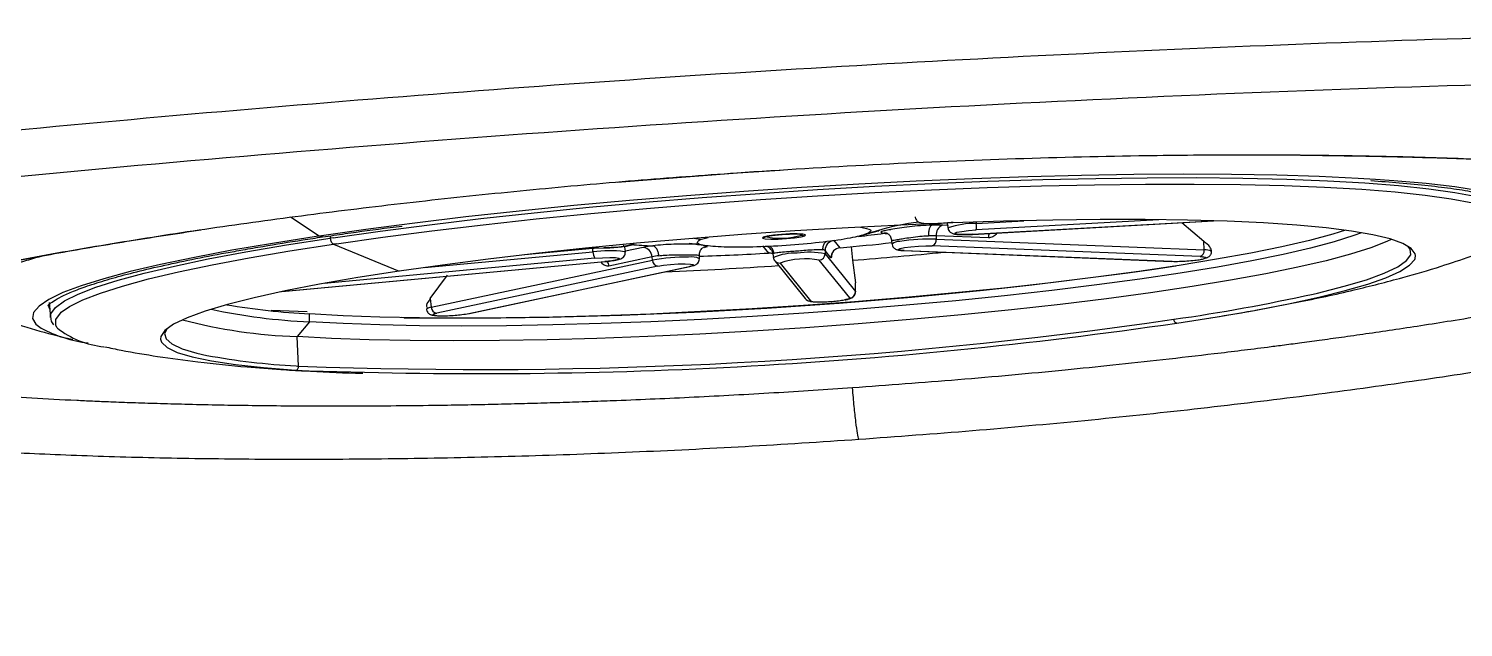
# Model space of a CAD drawing. Extents: x 400 to 501, y 484 to 634.
# Drawn here: x 443.795 to 448.324, y 585.955 to 587.846 of the extents above; entities that cross this region are included whole.
import ezdxf

# ---------------------------------------------------------------- set-up
doc = ezdxf.new("R2010")
doc.units = 0
doc.header["$MEASUREMENT"] = 0
doc.layers.add('DIM', color=3, linetype='Continuous')
doc.layers.add('GEOMETRY', color=3, linetype='Continuous', lineweight=25)

# ---------------------------------------------------------------- blocks, each defined once
blk = doc.blocks.new('2026 GRANDEE')
at = {"layer": 'GEOMETRY'}
for p, q in [((-4.7717, -9.4788), (-4.3923, -9.4497)), ((-4.3922, -9.45), (-4.2579, -9.4413)), ((-5.7129, -9.6497), (-5.8028, -9.59)), ((-3.0621, -9.5979), (-3.6389, -9.6301)), ((-3.7287, -9.6159), (-3.7445, -9.6153)), ((-3.7309, -9.6072), (-3.7286, -9.6168)), ((-3.729, -9.6129), (-3.7277, -9.624)), ((-3.728, -9.6164), (-3.7282, -9.6157)), ((-3.7277, -9.624), (-3.7273, -9.623)), ((-3.7131, -9.6051), (-3.7118, -9.6051)), ((-3.6508, -9.644), (-2.8893, -9.6014)), ((-3.6506, -9.6439), (-3.6508, -9.644)), ((-3.6506, -9.6439), (-2.8905, -9.6014)), ((-3.6385, -9.6053), (-3.6383, -9.6095)), ((-3.6383, -9.6095), (-3.4882, -9.6011)), ((-2.9892, -9.607), (-2.9199, -9.6659)), ((-5.7129, -9.6497), (-5.7219, -9.6511)), ((-5.6782, -9.6487), (-5.6776, -9.6559)), ((-5.6683, -9.6546), (-5.6776, -9.6559)), ((-5.6585, -9.6735), (-5.6677, -9.6749)), ((-5.6677, -9.6749), (-5.4599, -9.7602)), ((-4.8493, -9.6887), (-5.063, -9.7086)), ((-4.8702, -9.6879), (-4.8154, -9.687)), ((-4.8687, -9.6877), (-4.8144, -9.6868)), ((-4.8493, -9.6887), (-4.8494, -9.6875)), ((-4.8484, -9.6992), (-4.8493, -9.6887)), ((-4.8154, -9.687), (-4.8144, -9.6868)), ((-4.7489, -9.6914), (-4.7463, -9.693)), ((-4.7461, -9.7008), (-4.7463, -9.6896)), ((-4.6895, -9.6854), (-4.7462, -9.6975)), ((-4.5101, -9.6607), (-4.5298, -9.6573)), ((-4.5101, -9.6607), (-4.4851, -9.6539)), ((-4.3132, -9.6799), (-4.2944, -9.7032)), ((-4.2861, -9.692), (-4.2866, -9.6914)), ((-4.0678, -9.6864), (-4.0866, -9.6631)), ((-4.0338, -9.6831), (-4.0292, -9.726)), ((-3.9058, -9.6634), (-3.9045, -9.6745)), ((-2.9318, -9.7143), (-3.7773, -9.6801)), ((-3.7648, -9.6487), (-3.7645, -9.6592)), ((-3.5999, -9.6553), (-3.7648, -9.6487)), ((-3.7645, -9.6592), (-2.9191, -9.6934)), ((-2.9191, -9.6934), (-2.9199, -9.6659)), ((-5.8312, -9.825), (-4.8105, -9.73)), ((-5.8302, -9.8248), (-4.811, -9.7299)), ((-4.8423, -9.7194), (-5.6968, -9.7989)), ((-5.3799, -9.7487), (-4.8484, -9.6992)), ((-5.3589, -9.8744), (-4.6608, -9.7257)), ((-4.8105, -9.73), (-4.811, -9.7299)), ((-4.6619, -9.7152), (-4.7981, -9.7442)), ((-4.6608, -9.7257), (-4.6619, -9.7152)), ((-4.5124, -9.7209), (-4.5126, -9.7097)), ((-4.2802, -9.7067), (-4.2789, -9.7171)), ((-4.2787, -9.7177), (-4.2789, -9.7171)), ((-4.2745, -9.7275), (-4.1784, -9.8469)), ((-4.2579, -9.7347), (-4.1618, -9.8541)), ((-4.0379, -9.8449), (-4.1341, -9.7255)), ((-4.1159, -9.6951), (-4.1158, -9.7056)), ((-4.0972, -9.7184), (-4.1159, -9.6951)), ((-4.1158, -9.7056), (-4.0196, -9.825)), ((-4.0292, -9.726), (-4.02, -9.7975)), ((-3.8658, -9.695), (-3.8679, -9.6952)), ((-3.8679, -9.6952), (-3.0224, -9.7294)), ((-3.8658, -9.695), (-3.0203, -9.7292)), ((-3.0224, -9.7294), (-3.0203, -9.7292)), ((-2.2534, -9.7206), (-2.2517, -9.7111)), ((-5.3619, -9.8471), (-5.3077, -9.7732)), ((-4.6436, -9.7444), (-5.3417, -9.8931)), ((-5.2405, -9.8939), (-4.5423, -9.7452)), ((-5.2377, -9.8937), (-4.5395, -9.7449)), ((-4.5395, -9.7449), (-4.5423, -9.7452)), ((-3.0146, -9.7449), (-3.0204, -9.7457)), ((-4.0196, -9.825), (-4.02, -9.7975)), ((-4.0194, -9.8256), (-4.0197, -9.7974)), ((-4.0196, -9.825), (-4.0194, -9.8256)), ((-6.5651, -9.8597), (-6.5611, -9.9071)), ((-5.3619, -9.8471), (-5.3589, -9.8744)), ((-5.8643, -9.884), (-5.7511, -9.8873)), ((-5.7431, -9.92), (-5.743, -9.8953)), ((-5.4469, -9.9072), (-5.4528, -9.9071)), ((-5.2405, -9.8939), (-5.2377, -9.8937)), ((-5.7431, -9.92), (-5.7826, -9.9664)), ((-5.7777, -10.0601), (-5.7826, -9.9664))]:
    blk.add_line(p, q, dxfattribs=at)
at = {"layer": 'GEOMETRY', "flags": 128}
for points in [[(-5.6683, -9.6546), (-5.5206, -9.6337), (-5.3649, -9.6136), (-5.2024, -9.5943), (-5.0339, -9.576), (-4.8605, -9.5587), (-4.6833, -9.5427), (-4.5033, -9.5279), (-4.3218, -9.5146), (-4.1397, -9.5027), (-3.9582, -9.4923), (-3.7785, -9.4835), (-3.6016, -9.4763), (-3.4286, -9.4709), (-3.2605, -9.4672), (-3.0985, -9.4652), (-2.9435, -9.465), (-2.7965, -9.4666), (-2.6583, -9.4699), (-2.5298, -9.475), (-2.4119, -9.4817), (-2.3051, -9.4901), (-2.2102, -9.5002), (-2.1278, -9.5117), (-2.0584, -9.5248)], [(-2.3777, -9.4706), (-2.4329, -9.4672), (-2.5565, -9.4614), (-2.69, -9.4572), (-2.8326, -9.4548), (-2.9834, -9.454), (-3.1415, -9.455), (-3.3061, -9.4577), (-3.4761, -9.4621), (-3.6505, -9.4682), (-3.8285, -9.4759), (-4.0088, -9.4852), (-4.1904, -9.496), (-4.3724, -9.5083), (-4.5535, -9.5221), (-4.7329, -9.5371), (-4.9093, -9.5534), (-5.0818, -9.5708), (-5.2494, -9.5892), (-5.411, -9.6086), (-5.4602, -9.6149)], [(-5.6585, -9.6735), (-5.5116, -9.6528), (-5.3569, -9.6328), (-5.1953, -9.6136), (-5.0278, -9.5954), (-4.8555, -9.5783), (-4.6793, -9.5623), (-4.5005, -9.5477), (-4.32, -9.5344), (-4.1391, -9.5225), (-3.9587, -9.5122), (-3.78, -9.5035), (-3.6042, -9.4964), (-3.4322, -9.491), (-3.2652, -9.4873), (-3.1042, -9.4853), (-2.9501, -9.4851), (-2.804, -9.4867), (-2.6666, -9.49), (-2.5389, -9.495), (-2.4217, -9.5017), (-2.3156, -9.5101), (-2.2213, -9.5201), (-2.1394, -9.5316), (-2.0704, -9.5445)], [(-1.8802, -9.6256), (-1.8635, -9.6059), (-1.8602, -9.5866), (-1.8709, -9.5683), (-1.8954, -9.5511), (-1.9336, -9.535), (-1.9853, -9.5201), (-2.0502, -9.5066), (-2.1279, -9.4944), (-2.2179, -9.4838), (-2.3198, -9.4747), (-2.3777, -9.4706)], [(-2.2517, -9.7111), (-2.2527, -9.7054), (-2.2651, -9.6887), (-2.2917, -9.6731), (-2.3322, -9.6587), (-2.3865, -9.6456), (-2.454, -9.6339), (-2.5344, -9.6237), (-2.627, -9.6151), (-2.7312, -9.6082), (-2.8462, -9.6029), (-2.9712, -9.5993), (-3.1052, -9.5975), (-3.2474, -9.5975), (-3.3967, -9.5992), (-3.552, -9.6027), (-3.7123, -9.6079), (-3.8762, -9.6148), (-4.0428, -9.6233), (-4.2107, -9.6334), (-4.3787, -9.645), (-4.5457, -9.6581), (-4.7105, -9.6724), (-4.8718, -9.688), (-5.0285, -9.7047), (-5.1795, -9.7224), (-5.3236, -9.7409), (-5.4599, -9.7602)], [(-2.4226, -9.6389), (-2.4467, -9.6478), (-2.5088, -9.6676), (-2.5835, -9.6876), (-2.6701, -9.7076), (-2.7681, -9.7276), (-2.8766, -9.7474), (-2.995, -9.7668), (-3.1224, -9.7857), (-3.2579, -9.804), (-3.4004, -9.8215), (-3.549, -9.8381), (-3.7027, -9.8537), (-3.8602, -9.8682), (-4.0204, -9.8814), (-4.1823, -9.8933), (-4.3445, -9.9038), (-4.5061, -9.9128), (-4.6657, -9.9202), (-4.8223, -9.9261), (-4.9748, -9.9303), (-5.1219, -9.9328), (-5.2627, -9.9336), (-5.3961, -9.9327), (-5.5213, -9.9301), (-5.6372, -9.9259), (-5.7431, -9.92)], [(-2.4733, -9.6312), (-2.5124, -9.6432), (-2.587, -9.6631), (-2.6735, -9.6832), (-2.7713, -9.7032), (-2.8798, -9.7229), (-2.9981, -9.7423), (-3.1253, -9.7612), (-3.2606, -9.7794), (-3.403, -9.7969), (-3.5515, -9.8135), (-3.7049, -9.8291), (-3.8622, -9.8435), (-4.0223, -9.8567), (-4.184, -9.8686), (-4.3461, -9.8791), (-4.5074, -9.8881), (-4.6669, -9.8956), (-4.8233, -9.9014), (-4.9756, -9.9056), (-5.1225, -9.9081), (-5.2632, -9.9089), (-5.3965, -9.908), (-5.5215, -9.9054), (-5.6373, -9.9012), (-5.743, -9.8953)], [(-5.4602, -9.6149), (-5.5658, -9.6288), (-5.7129, -9.6497)], [(-4.1797, -9.6485), (-4.1778, -9.6456), (-4.1862, -9.6435), (-4.2035, -9.6426), (-4.2272, -9.6429), (-4.2537, -9.6444), (-4.2789, -9.647), (-4.299, -9.6501), (-4.3109, -9.6534)], [(-4.1878, -9.6437), (-4.1877, -9.6438), (-4.1894, -9.6462)], [(-3.7783, -9.615), (-3.7655, -9.6122), (-3.7544, -9.6095)], [(-3.6506, -9.6439), (-3.6738, -9.6447), (-3.6926, -9.6443), (-3.7041, -9.6428), (-3.7066, -9.6404), (-3.6996, -9.6376), (-3.6843, -9.6346), (-3.663, -9.632), (-3.6389, -9.6301)], [(-5.7219, -9.6511), (-5.8598, -9.6726), (-5.9881, -9.6945), (-6.1063, -9.7168), (-6.2135, -9.7392), (-6.3091, -9.7617), (-6.3927, -9.7842), (-6.4636, -9.8064), (-6.5215, -9.8282), (-6.5661, -9.8497), (-6.5971, -9.8705), (-6.6142, -9.8906), (-6.6175, -9.9098), (-6.6068, -9.9281), (-6.5906, -9.9407)], [(-6.5611, -9.9071), (-6.5593, -9.8951), (-6.5449, -9.8751), (-6.5163, -9.8544), (-6.4737, -9.8331), (-6.4174, -9.8113), (-6.3477, -9.7891), (-6.265, -9.7666), (-6.1699, -9.7441), (-6.0629, -9.7217), (-5.9447, -9.6994), (-5.816, -9.6774), (-5.6776, -9.6559)], [(-6.5267, -9.89), (-6.5014, -9.8722), (-6.459, -9.851), (-6.403, -9.8293), (-6.3337, -9.8072), (-6.2516, -9.7849), (-6.157, -9.7625), (-6.0507, -9.7402), (-5.9332, -9.7181), (-5.8052, -9.6963), (-5.6677, -9.6749)], [(-2.3284, -9.6598), (-2.3428, -9.6666), (-2.3934, -9.6866), (-2.4573, -9.7069), (-2.5341, -9.7275), (-2.6232, -9.7481), (-2.7239, -9.7687), (-2.8355, -9.789), (-2.9572, -9.809), (-3.0882, -9.8284), (-3.2275, -9.8472), (-3.374, -9.8652), (-3.5269, -9.8823), (-3.6848, -9.8983), (-3.8467, -9.9132), (-4.0115, -9.9268), (-4.1779, -9.939), (-4.3448, -9.9498), (-4.5108, -9.9591), (-4.675, -9.9667), (-4.836, -9.9727), (-4.9927, -9.9771), (-5.144, -9.9796), (-5.2887, -9.9805), (-5.426, -9.9796), (-5.5546, -9.9769), (-5.6738, -9.9725), (-5.7826, -9.9664)], [(-4.7268, -9.6739), (-4.7257, -9.6754), (-4.7316, -9.6783), (-4.7461, -9.6813), (-4.7669, -9.684), (-4.7909, -9.6859), (-4.8144, -9.6868)], [(-4.3109, -9.6534), (-4.3129, -9.6563), (-4.3045, -9.6583), (-4.2872, -9.6593), (-4.2634, -9.659), (-4.237, -9.6575), (-4.2118, -9.6549), (-4.1917, -9.6518), (-4.1797, -9.6485)], [(-3.8658, -9.695), (-3.8791, -9.6938), (-3.8836, -9.6916), (-3.8787, -9.6888), (-3.8651, -9.6858), (-3.8449, -9.6831), (-3.8211, -9.681), (-3.7973, -9.68), (-3.7773, -9.6801)], [(-2.575, -9.8325), (-2.5611, -9.8293), (-2.4774, -9.8082), (-2.407, -9.7873), (-2.3504, -9.7666), (-2.308, -9.7465), (-2.2801, -9.727), (-2.267, -9.7083), (-2.2687, -9.6905), (-2.2763, -9.6809)], [(-4.8423, -9.7194), (-4.8181, -9.7177), (-4.7952, -9.717), (-4.7771, -9.7175), (-4.7665, -9.7191), (-4.7651, -9.7215), (-4.7731, -9.7244), (-4.7892, -9.7274), (-4.811, -9.7299)], [(-4.7488, -9.6988), (-4.7463, -9.7003), (-4.7461, -9.7008)], [(-4.2769, -9.7039), (-4.2778, -9.7044), (-4.2787, -9.7048), (-4.2793, -9.7052), (-4.2798, -9.7057), (-4.2801, -9.7061), (-4.2802, -9.7065), (-4.2802, -9.7067)], [(-3.0053, -9.9243), (-2.8778, -9.9044), (-2.7602, -9.8841), (-2.6531, -9.8635), (-2.5574, -9.8427), (-2.4738, -9.8219), (-2.4028, -9.8013), (-2.3451, -9.7809), (-2.3009, -9.7611), (-2.2706, -9.7418), (-2.2545, -9.7232), (-2.2534, -9.7206)], [(-2.9318, -9.7143), (-2.9275, -9.7145), (-2.9238, -9.7148), (-2.9206, -9.7152), (-2.918, -9.7156), (-2.916, -9.7161), (-2.9147, -9.7167), (-2.914, -9.7173), (-2.9141, -9.718)], [(-5.4599, -9.7602), (-5.5908, -9.7806), (-5.7113, -9.8015), (-5.8205, -9.8228), (-5.9177, -9.8441), (-6.0021, -9.8654), (-6.0729, -9.8866), (-6.1298, -9.9074), (-6.1723, -9.9278), (-6.1999, -9.9475), (-6.2126, -9.9663), (-6.2134, -9.9747)], [(-4.6436, -9.7444), (-4.6259, -9.7415), (-4.6033, -9.7391), (-4.5791, -9.7375), (-4.5569, -9.7371), (-4.5403, -9.7379), (-4.5317, -9.7397), (-4.5324, -9.7423), (-4.5423, -9.7452)], [(-6.5686, -9.8668), (-6.5665, -9.8747), (-6.5634, -9.8805)], [(-4.0379, -9.8449), (-4.0378, -9.8456), (-4.0383, -9.8463), (-4.0394, -9.847), (-4.0412, -9.8478), (-4.0437, -9.8486), (-4.0467, -9.8494), (-4.0504, -9.8502), (-4.0545, -9.851)], [(-6.54, -9.9393), (-6.5443, -9.9316), (-6.5441, -9.9126), (-6.5298, -9.8928), (-6.5267, -9.89)], [(-5.3518, -9.8989), (-5.3528, -9.8983), (-5.3532, -9.8976), (-5.3529, -9.8969), (-5.3519, -9.8962), (-5.3503, -9.8954), (-5.3481, -9.8947), (-5.3452, -9.8939), (-5.3417, -9.8931)], [(-3.0053, -9.9243), (-3.0068, -9.9243), (-3.0084, -9.9237), (-3.0099, -9.9227), (-3.0112, -9.9212), (-3.0124, -9.9193), (-3.0134, -9.9172), (-3.014, -9.9148), (-3.0144, -9.9123)], [(-6.1931, -9.9415), (-6.2006, -9.957), (-6.1962, -9.9742), (-6.1777, -9.9903), (-6.1452, -10.0053), (-6.099, -10.019), (-6.0671, -10.0262)], [(-6.2134, -9.9747), (-6.2103, -9.9843), (-6.2091, -9.9861)], [(-6.2091, -9.9861), (-6.1929, -10.0011), (-6.1605, -10.0168), (-6.1135, -10.0311), (-6.0522, -10.044), (-5.977, -10.0553), (-5.8886, -10.065), (-5.7875, -10.0731)]]:
    blk.add_lwpolyline(points, dxfattribs=at)
at = {"layer": 'GEOMETRY'}
for centre, radius, start, end in [((-4.2557, -9.4377), 0.2188, 257.4507, 287.6258), ((-4.1804, -9.6296), 0.0189, 241.5767, 271.9539), ((-4.4303, -5.944), 3.7303, 276.46, 277.7148), ((-3.9071, -9.5019), 0.1405, 260.811, 266.1052), ((-3.7657, -10.2051), 0.5902, 87.9339, 91.2223), ((-3.7341, -9.6445), 0.031, 109.5054, 187.6977), ((-3.6412, -9.8895), 0.28, 89.4029, 107.9217), ((-3.7042, -9.6178), 0.0664, 349.3191, 7.2358), ((-3.5569, -9.654), 0.0431, 162.4536, 181.7823), ((-4.7782, -10.4546), 0.7691, 93.9109, 95.3011), ((-4.6071, -8.3733), 1.3082, 264.7, 267.691), ((-4.6066, -10.0895), 0.4125, 97.4065, 101.5861), ((-4.6931, -9.7164), 0.0312, 2.1285, 83.2908), ((-4.5115, -9.6242), 0.0628, 283.7249, 293.2172), ((-4.3116, -9.6353), 0.0181, 272.0568, 303.3528), ((-4.3108, -9.7109), 0.031, 38.8551, 69.1105), ((-4.0842, -9.6947), 0.0317, 94.2466, 180.665), ((-4.0655, -9.718), 0.0317, 94.2466, 180.665), ((-4.6829, -2.7198), 6.9937, 275.04553, 276.38623), ((-3.8817, -9.7036), 0.0369, 87.4873, 128.0413), ((-3.7802, -10.3111), 0.6521, 88.6259, 98.816), ((-3.7802, -10.0756), 0.4273, 87.9339, 91.2223), ((-3.7838, -9.6618), 0.0194, 289.5054, 7.6977), ((-4.8179, -9.7009), 0.0306, 176.846, 217.1571), ((-4.7969, -10.0914), 0.3956, 83.0106, 97.4854), ((-4.8363, -9.7483), 0.0384, 6.1453, 30.3661), ((-4.6019, -10.0077), 0.2986, 97.4067, 101.5862), ((-4.552, -10.3417), 0.6256, 89.5269, 100.0162), ((-4.6413, -9.725), 0.0195, 182.1285, 263.2908), ((-4.5369, -9.7717), 0.0564, 64.3115, 100.1124), ((-4.7536, -2.0986), 7.6184, 271.81159, 273.4554), ((-4.2921, -9.7345), 0.0313, 68.8554, 94.2719), ((-4.2111, -9.8776), 0.1742, 87.5722, 112.9069), ((-4.2594, -9.7154), 0.0194, 186.7932, 218.8304), ((-4.2594, -9.7153), 0.0195, 218.905, 274.348), ((-4.1786, -9.964), 0.2426, 79.4158, 109.07), ((-4.1657, -9.9586), 0.2579, 78.8377, 98.4854), ((-4.1355, -9.7058), 0.0198, 274.2466, 0.665), ((-4.1242, -9.7075), 0.015, 56.2683, 87.8747), ((-5.2324, 5.4372), 15.2108, 274.53684, 275.62892), ((-3.008, -9.278), 0.4514, 268.4318, 274.365), ((-2.9383, -9.696), 0.0194, 289.5054, 7.6977), ((-2.9134, -9.7275), 0.0346, 59.0591, 99.5267), ((-5.2886, 6.0172), 15.9252, 269.43805, 278.23016), ((-5.3016, 6.1845), 15.9612, 272.44561, 273.73362), ((-4.0394, -9.8252), 0.0198, 274.2466, 0.665), ((-5.6226, -7.6308), 2.2677, 260.3074, 266.9567), ((-4.1632, -9.8347), 0.0195, 218.905, 274.348), ((-4.1429, -9.8017), 0.0557, 250.2282, 275.2279), ((-3.8352, -4.1407), 5.8296, 278.09408, 282.48457), ((-5.7393, -8.4043), 1.5627, 254.9821, 268.4106), ((-5.6736, -8.1334), 1.7879, 257.7284, 267.7741), ((-5.2049, 5.1386), 15.2095, 267.84169, 278.28075), ((-5.3586, -9.8972), 0.0228, 90.9254, 132.7567), ((-5.3394, -9.8737), 0.0195, 182.1285, 263.2908), ((-5.308, -9.5376), 0.3627, 273.8564, 280.7366), ((-6.3832, -9.5388), 0.4522, 242.7106, 262.4672), ((-6.3652, -9.7192), 0.2811, 231.5412, 264.4747), ((-5.2108, 5.2295), 15.3134, 267.84169, 278.2808), ((-5.6703, -7.8848), 2.1778, 259.5007, 266.9777), ((-5.7889, -10.0619), 0.0113, 276.7837, 9.0005), ((-5.4811, -5.6216), 4.4484, 266.0816, 266.1767)]:
    blk.add_arc(centre, radius, start, end, dxfattribs=at)
for points, knots in [([(0, -8.9945), (-0.5101, -8.9978), (-1.5305, -9.0043), (-3.0605, -9.0572), (-4.5894, -9.1412), (-6.1161, -9.2599), (-7.6403, -9.4089), (-8.6535, -9.5353), (-9.1601, -9.5985)], [0, 0, 0, 0, 0.166587, 0.333227, 0.499903, 0.666584, 0.833269, 1, 1, 1, 1]), ([(-4.3944, -9.4495), (-4.2512, -9.4403), (-3.9655, -9.4221), (-3.5394, -9.4045), (-3.157, -9.395), (-2.8184, -9.3921), (-2.5215, -9.3936), (-2.2349, -9.3994), (-1.9609, -9.4093), (-1.7022, -9.4232), (-1.4619, -9.441), (-1.2435, -9.4625), (-1.0507, -9.4876), (-0.887, -9.516), (-0.756, -9.5475), (-0.6603, -9.5818), (-0.602, -9.6187), (-0.5822, -9.6579), (-0.6012, -9.6992), (-0.6585, -9.7423), (-0.753, -9.787), (-0.8832, -9.833), (-1.0472, -9.88), (-1.243, -9.9276), (-1.4683, -9.9755), (-1.7208, -10.0229), (-1.9979, -10.0695), (-2.297, -10.1144), (-2.6149, -10.1572), (-2.9486, -10.197), (-3.2945, -10.2332), (-3.6491, -10.2656), (-3.8893, -10.2833), (-4.0093, -10.2922)], [0, 0, 0, 0, 0.037873, 0.075564, 0.113317, 0.141832, 0.170617, 0.199754, 0.229315, 0.259364, 0.289938, 0.321045, 0.352663, 0.384733, 0.417174, 0.449893, 0.482779, 0.515726, 0.548653, 0.581501, 0.614231, 0.646831, 0.6793, 0.711647, 0.743894, 0.776063, 0.808174, 0.84024, 0.87227, 0.904268, 0.936229, 0.968144, 1, 1, 1, 1]), ([(-2.6145, -9.3938), (-2.5223, -9.395), (-2.3416, -9.3972), (-2.0947, -9.4049), (-1.8747, -9.4146), (-1.6836, -9.4261), (-1.5195, -9.4384), (-1.3808, -9.4511), (-1.2593, -9.4642), (-1.1561, -9.4773), (-1.0706, -9.49), (-1.0026, -9.5015), (-0.9467, -9.5121), (-0.9014, -9.5219), (-0.865, -9.5308), (-0.8363, -9.5385), (-0.8094, -9.5468), (-0.797, -9.5511), (-0.7954, -9.5499), (-0.7945, -9.5492)], [0, 0, 0, 0, 0.097318, 0.190748, 0.278263, 0.359679, 0.434752, 0.503221, 0.564834, 0.629397, 0.683428, 0.72894, 0.772801, 0.815458, 0.850058, 0.883772, 0.917242, 0.954278, 1, 1, 1, 1]), ([(-4.0093, -10.2922), (-4.1289, -10.3), (-4.3677, -10.3157), (-4.7241, -10.333), (-5.074, -10.3456), (-5.414, -10.3531), (-5.7409, -10.3558), (-6.0518, -10.354), (-6.3439, -10.348), (-6.615, -10.3379), (-6.8628, -10.3242), (-7.0855, -10.3071), (-7.2814, -10.2866), (-7.4489, -10.2629), (-7.5864, -10.2361), (-7.6926, -10.2061), (-7.7659, -10.173), (-7.8051, -10.1367), (-7.8089, -10.0972), (-7.7762, -10.0546), (-7.7062, -10.009), (-7.5989, -9.9609), (-7.4549, -9.9107), (-7.2761, -9.8592), (-7.0651, -9.8073), (-6.8259, -9.7558), (-6.5628, -9.7058), (-6.2804, -9.6581), (-5.9833, -9.6134), (-5.6754, -9.5723), (-5.3602, -9.5351), (-5.0403, -9.5021), (-4.7183, -9.4731), (-4.5019, -9.4573), (-4.3944, -9.4495)], [0, 0, 0, 0, 0.031682, 0.063269, 0.094744, 0.126099, 0.157326, 0.188426, 0.219408, 0.25029, 0.281097, 0.311864, 0.34263, 0.37344, 0.404343, 0.435393, 0.466647, 0.498148, 0.529934, 0.562028, 0.594425, 0.627082, 0.659914, 0.692795, 0.725579, 0.75811, 0.790231, 0.821833, 0.852854, 0.883282, 0.913143, 0.942494, 0.971415, 1, 1, 1, 1]), ([(-2.3927, -9.4744), (-2.3622, -9.4765), (-2.2972, -9.481), (-2.2101, -9.4896), (-2.1295, -9.4997), (-2.0607, -9.5109), (-2.0041, -9.5231), (-1.9602, -9.5358), (-1.9313, -9.5476), (-1.9149, -9.5582), (-1.9136, -9.56), (-1.913, -9.5609)], [0, 0, 0, 0, 0.105309, 0.224567, 0.343477, 0.461841, 0.579303, 0.695199, 0.808284, 0.903843, 1, 1, 1, 1]), ([(-0.8137, -9.5455), (-0.8141, -9.5471), (-0.816, -9.5545), (-0.8289, -9.571), (-0.8569, -9.595), (-0.9047, -9.6226), (-0.9688, -9.6514), (-1.049, -9.6809), (-1.1422, -9.7102), (-1.2285, -9.7342), (-1.3029, -9.7534), (-1.3631, -9.7682), (-1.4271, -9.7831), (-1.4949, -9.7983), (-1.5665, -9.8136), (-1.6362, -9.8278), (-1.7048, -9.8414), (-1.7738, -9.8546), (-1.8515, -9.869), (-1.9383, -9.8844), (-2.0347, -9.9009), (-2.1344, -9.9172), (-2.2321, -9.9325), (-2.3219, -9.9461), (-2.4057, -9.9584), (-2.4827, -9.9693), (-2.5527, -9.9789), (-2.6151, -9.9873), (-2.6698, -9.9945), (-2.7587, -10.006), (-2.8835, -10.0214), (-3.0465, -10.0403), (-3.2039, -10.0573), (-3.4181, -10.0791), (-3.6918, -10.1042), (-3.9179, -10.1208), (-4.0292, -10.129)], [0, 0, 0, 0, 0.008231, 0.040631, 0.087136, 0.133149, 0.179935, 0.228828, 0.274939, 0.318268, 0.340623, 0.363195, 0.385986, 0.408994, 0.432222, 0.455669, 0.47396, 0.494049, 0.515936, 0.539622, 0.565108, 0.592394, 0.616082, 0.63787, 0.657759, 0.675747, 0.691833, 0.706017, 0.718299, 0.728677, 0.765411, 0.800308, 0.833367, 0.864586, 0.933384, 1, 1, 1, 1]), ([(-3.831, -9.5891), (-3.8309, -9.5903), (-3.8307, -9.5939), (-3.8278, -9.5989), (-3.8236, -9.6031), (-3.8191, -9.6058), (-3.8141, -9.6076), (-3.8058, -9.6092), (-3.7912, -9.6101), (-3.7669, -9.6098), (-3.7414, -9.6084), (-3.7226, -9.6065), (-3.7136, -9.6053), (-3.7118, -9.6051)], [0, 0, 0, 0, 0.024859, 0.072625, 0.114026, 0.154199, 0.200161, 0.278535, 0.46868, 0.628409, 0.79481, 0.957845, 1, 1, 1, 1]), ([(-7.6235, -9.9885), (-7.6236, -9.9887), (-7.6236, -9.9892), (-7.6177, -9.9858), (-7.6052, -9.9792), (-7.5869, -9.9702), (-7.5579, -9.9574), (-7.5198, -9.9422), (-7.4674, -9.9229), (-7.3893, -9.897), (-7.2923, -9.8685), (-7.1806, -9.8387), (-7.0602, -9.8092), (-6.9156, -9.7767), (-6.7448, -9.7414), (-6.5458, -9.7041), (-6.3261, -9.6662), (-6.1652, -9.6418), (-6.0862, -9.6298)], [0, 0, 0, 0, 0.024453, 0.046292, 0.06385, 0.112271, 0.154209, 0.191636, 0.242276, 0.310256, 0.395583, 0.462049, 0.536054, 0.617409, 0.705817, 0.800897, 0.902208, 1, 1, 1, 1]), ([(-5.7018, -9.6521), (-5.6781, -9.6487), (-5.6092, -9.6386), (-5.5259, -9.627), (-5.4638, -9.6193), (-5.4512, -9.6177)], [0, 0, 0, 0, 0.295656, 0.857137, 1, 1, 1, 1]), ([(-4.304, -9.6517), (-4.3038, -9.6516), (-4.3032, -9.6514), (-4.2974, -9.6499), (-4.2866, -9.648), (-4.2685, -9.6457), (-4.2456, -9.6438), (-4.2217, -9.6427), (-4.2023, -9.6426), (-4.1915, -9.6432), (-4.187, -9.644), (-4.1871, -9.6439), (-4.1871, -9.6439)], [0, 0, 0, 0, 0.058649, 0.125362, 0.230057, 0.359039, 0.500222, 0.645378, 0.789962, 0.903933, 0.971506, 1, 1, 1, 1]), ([(-4.0042, -9.6216), (-3.9906, -9.624), (-3.9624, -9.6289), (-3.9744, -9.637), (-3.9805, -9.6412)], [0, 0, 0, 0, 0.483206, 1, 1, 1, 1]), ([(-3.995, -9.6465), (-3.988, -9.6442), (-3.9718, -9.639), (-3.9549, -9.6346), (-3.9452, -9.6323), (-3.9459, -9.6324), (-3.9461, -9.6325)], [0, 0, 0, 0, 0.240906, 0.550398, 0.847393, 1, 1, 1, 1]), ([(-3.9805, -9.6412), (-3.9381, -9.6281), (-3.8856, -9.612), (-3.8309, -9.606), (-3.8204, -9.6048)], [0, 0, 0, 0, 0.806478, 1, 1, 1, 1]), ([(-3.7783, -9.615), (-3.7904, -9.6155), (-3.8135, -9.6164), (-3.8496, -9.6203), (-3.8819, -9.6248), (-3.9006, -9.6278), (-3.916, -9.6305), (-3.9289, -9.6328), (-3.9394, -9.6357), (-3.9411, -9.6381), (-3.9335, -9.6398), (-3.9296, -9.6406)], [0, 0, 0, 0, 0.137941, 0.264201, 0.386184, 0.507074, 0.513389, 0.626976, 0.746172, 0.868804, 1, 1, 1, 1]), ([(-3.916, -9.6431), (-3.9169, -9.6426), (-3.921, -9.6401), (-3.9258, -9.6404), (-3.9296, -9.6406)], [0, 0, 0, 0, 0.2194819, 1, 1, 1, 1]), ([(-3.9159, -9.6427), (-3.9134, -9.6452), (-3.9087, -9.6499), (-3.9066, -9.6603), (-3.9056, -9.6652)], [0, 0, 0, 0, 0.520436, 1, 1, 1, 1]), ([(-3.7275, -9.6238), (-3.7275, -9.6243), (-3.7276, -9.6273), (-3.7252, -9.6321), (-3.7212, -9.637), (-3.7168, -9.64), (-3.7121, -9.642), (-3.7046, -9.6438), (-3.6924, -9.6448), (-3.672, -9.645), (-3.6573, -9.6443), (-3.6508, -9.644)], [0, 0, 0, 0, 0.0143708, 0.085938, 0.1457906, 0.2021171, 0.2624991, 0.3514517, 0.5919612, 0.8213236, 1, 1, 1, 1]), ([(-3.5741, -9.6397), (-3.5744, -9.6403), (-3.577, -9.6463), (-3.5861, -9.6533), (-3.5953, -9.6547), (-3.5999, -9.6553)], [0, 0, 0, 0, 0.049882, 0.523332, 1, 1, 1, 1]), ([(-5.9532, -9.693), (-5.9324, -9.6893), (-5.873, -9.6787), (-5.7878, -9.6651), (-5.7228, -9.6553), (-5.7018, -9.6521)], [0, 0, 0, 0, 0.267475, 0.76451, 1, 1, 1, 1]), ([(-5.7018, -9.6521), (-5.7036, -9.6522), (-5.7073, -9.6525), (-5.711, -9.6507), (-5.7129, -9.6497)], [0, 0, 0, 0, 0.483359, 1, 1, 1, 1]), ([(-4.8154, -9.687), (-4.8108, -9.6869), (-4.7984, -9.6866), (-4.7762, -9.6851), (-4.7521, -9.6825), (-4.7325, -9.6797), (-4.7234, -9.6758), (-4.7187, -9.6738)], [0, 0, 0, 0, 0.1248685, 0.336191, 0.5493481, 0.7677325, 1, 1, 1, 1]), ([(-4.7463, -9.6933), (-4.7467, -9.6882), (-4.7472, -9.6825), (-4.7526, -9.6793), (-4.7532, -9.679)], [0, 0, 0, 0, 0.893168, 1, 1, 1, 1]), ([(-4.5209, -9.6752), (-4.5242, -9.6751), (-4.5288, -9.675), (-4.5423, -9.675), (-4.5625, -9.6749), (-4.5938, -9.6754), (-4.6285, -9.6769), (-4.6491, -9.6792), (-4.6598, -9.6804)], [0, 0, 0, 0, 0.0944347, 0.1350808, 0.3154847, 0.5334273, 0.7579482, 1, 1, 1, 1]), ([(-4.5446, -9.6723), (-4.5449, -9.6723), (-4.5463, -9.6722), (-4.5378, -9.6729), (-4.5205, -9.675), (-4.5026, -9.6782), (-4.4942, -9.6796)], [0, 0, 0, 0, 0.088461, 0.401391, 0.719649, 1, 1, 1, 1]), ([(-4.5126, -9.7109), (-4.5121, -9.7062), (-4.5114, -9.6991), (-4.5068, -9.6912), (-4.5039, -9.6885), (-4.5024, -9.6871)], [0, 0, 0, 0, 0.479886, 0.736371, 1, 1, 1, 1]), ([(-4.4868, -9.6819), (-4.4907, -9.6823), (-4.4964, -9.683), (-4.5008, -9.6865), (-4.5021, -9.6877)], [0, 0, 0, 0, 0.6869018, 1, 1, 1, 1]), ([(-4.2769, -9.7039), (-4.2778, -9.7001), (-4.2796, -9.6924), (-4.285, -9.6846), (-4.2892, -9.6823), (-4.2899, -9.6818)], [0, 0, 0, 0, 0.448133, 0.896265, 1, 1, 1, 1]), ([(-4.2866, -9.6914), (-4.2845, -9.6944), (-4.2812, -9.699), (-4.2809, -9.7047), (-4.2808, -9.7067)], [0, 0, 0, 0, 0.655114, 1, 1, 1, 1]), ([(-4.1126, -9.6673), (-4.1139, -9.6683), (-4.1181, -9.6716), (-4.1226, -9.6807), (-4.1233, -9.6886), (-4.1237, -9.6926)], [0, 0, 0, 0, 0.177012, 0.588506, 1, 1, 1, 1]), ([(-3.9045, -9.6653), (-3.9049, -9.6648), (-3.9057, -9.6638), (-3.8963, -9.6619), (-3.8855, -9.6601), (-3.8809, -9.6593)], [0, 0, 0, 0, 0.319598, 0.710033, 1, 1, 1, 1]), ([(-3.9042, -9.6745), (-3.9042, -9.6751), (-3.9043, -9.6782), (-3.9018, -9.683), (-3.8978, -9.6878), (-3.8933, -9.6907), (-3.8886, -9.6926), (-3.8813, -9.6943), (-3.8735, -9.6948), (-3.8679, -9.6952)], [0, 0, 0, 0, 0.030396, 0.150145, 0.25097, 0.346397, 0.449788, 0.605951, 1, 1, 1, 1]), ([(-3.8809, -9.6593), (-3.8755, -9.6584), (-3.8629, -9.6562), (-3.8378, -9.6525), (-3.8114, -9.6494), (-3.7959, -9.6488), (-3.7894, -9.6485)], [0, 0, 0, 0, 0.213316, 0.499971, 0.789786, 1, 1, 1, 1]), ([(-2.8957, -9.6983), (-2.8964, -9.6937), (-2.898, -9.6839), (-2.9124, -9.6721), (-2.9199, -9.6659)], [0, 0, 0, 0, 0.477824, 1, 1, 1, 1]), ([(-6.802, -9.8725), (-6.8122, -9.863), (-6.8341, -9.8426), (-6.8146, -9.8074), (-6.752, -9.7686), (-6.6757, -9.7367), (-6.6077, -9.7178), (-6.5896, -9.7128)], [0, 0, 0, 0, 0.204368, 0.441055, 0.677742, 0.91443, 1, 1, 1, 1]), ([(-6.5693, -9.8706), (-6.5693, -9.8707), (-6.5695, -9.8723), (-6.5667, -9.8661), (-6.5527, -9.8554), (-6.527, -9.8403), (-6.4892, -9.8234), (-6.4386, -9.8047), (-6.3754, -9.785), (-6.3002, -9.7647), (-6.2137, -9.744), (-6.1159, -9.7232), (-6.0289, -9.7061), (-5.9714, -9.6961), (-5.9532, -9.693)], [0, 0, 0, 0, 0.005401, 0.084709, 0.168197, 0.255653, 0.348815, 0.44593, 0.545431, 0.646311, 0.747996, 0.850169, 0.952649, 1, 1, 1, 1]), ([(-4.7981, -9.7442), (-4.802, -9.7442), (-4.8099, -9.7442), (-4.8187, -9.7381), (-4.8218, -9.732), (-4.8223, -9.7311)], [0, 0, 0, 0, 0.461066, 0.919875, 1, 1, 1, 1]), ([(-4.8105, -9.73), (-4.8058, -9.7295), (-4.7932, -9.7283), (-4.7746, -9.7253), (-4.7638, -9.7229), (-4.7551, -9.7186), (-4.7498, -9.7133), (-4.7465, -9.7072), (-4.7465, -9.7029), (-4.7464, -9.701)], [0, 0, 0, 0, 0.147151, 0.399136, 0.680171, 0.785807, 0.864212, 0.942406, 1, 1, 1, 1]), ([(-4.6404, -9.7116), (-4.6344, -9.711), (-4.6199, -9.7094), (-4.5936, -9.7085), (-4.5673, -9.7085), (-4.5531, -9.7087), (-4.5471, -9.7087)], [0, 0, 0, 0, 0.2102444, 0.4998722, 0.7868608, 1, 1, 1, 1]), ([(-4.5471, -9.7087), (-4.5417, -9.7088), (-4.529, -9.7088), (-4.5157, -9.7091), (-4.5138, -9.7102), (-4.5128, -9.7107)], [0, 0, 0, 0, 0.27515, 0.644897, 1, 1, 1, 1]), ([(-4.5395, -9.7449), (-4.5365, -9.7442), (-4.5305, -9.7428), (-4.5242, -9.7405), (-4.5176, -9.7354), (-4.5138, -9.7293), (-4.512, -9.7239), (-4.5126, -9.7211), (-4.5126, -9.7207)], [0, 0, 0, 0, 0.276164, 0.557281, 0.696768, 0.834296, 0.979935, 1, 1, 1, 1]), ([(-4.2924, -9.7021), (-4.2924, -9.7021), (-4.2926, -9.7028), (-4.2933, -9.7033), (-4.2941, -9.7032), (-4.2944, -9.7032)], [0, 0, 0, 0, 0.067747, 0.527081, 1, 1, 1, 1]), ([(-4.2769, -9.7039), (-4.2744, -9.7032), (-4.2685, -9.7014), (-4.2507, -9.6994), (-4.2276, -9.6977), (-4.2112, -9.6966), (-4.2043, -9.6961)], [0, 0, 0, 0, 0.210244, 0.499872, 0.786861, 1, 1, 1, 1]), ([(-4.2043, -9.6961), (-4.1972, -9.6955), (-4.1807, -9.6942), (-4.1559, -9.6924), (-4.1353, -9.6915), (-4.1271, -9.6922), (-4.1237, -9.6926)], [0, 0, 0, 0, 0.213316, 0.499971, 0.789786, 1, 1, 1, 1]), ([(-4.0944, -9.7054), (-4.0944, -9.706), (-4.0946, -9.7117), (-4.0956, -9.7178), (-4.0966, -9.7182), (-4.0972, -9.7184)], [0, 0, 0, 0, 0.0492686, 0.5230244, 1, 1, 1, 1]), ([(-2.9736, -9.7281), (-2.9652, -9.7274), (-2.953, -9.7265), (-2.9389, -9.7248), (-2.9304, -9.7235), (-2.9235, -9.7221), (-2.9165, -9.7202), (-2.915, -9.7189), (-2.9141, -9.718)], [0, 0, 0, 0, 0.271453, 0.389532, 0.509236, 0.625997, 0.741669, 1, 1, 1, 1]), ([(-2.9155, -9.7188), (-2.9126, -9.7183), (-2.9095, -9.7177), (-2.9081, -9.7166), (-2.9081, -9.7165)], [0, 0, 0, 0, 0.937861, 1, 1, 1, 1]), ([(-2.9141, -9.718), (-2.9116, -9.7176), (-2.9068, -9.7167), (-2.9015, -9.7132), (-2.8998, -9.7101), (-2.8993, -9.7092)], [0, 0, 0, 0, 0.413318, 0.826635, 1, 1, 1, 1]), ([(-2.8993, -9.7092), (-2.8984, -9.7081), (-2.8961, -9.7049), (-2.8959, -9.7009), (-2.8957, -9.6983)], [0, 0, 0, 0, 0.36731, 1, 1, 1, 1]), ([(-2.8978, -9.7073), (-2.8967, -9.7049), (-2.8953, -9.7019), (-2.8958, -9.6986), (-2.8959, -9.6979)], [0, 0, 0, 0, 0.789843, 1, 1, 1, 1]), ([(-2.7565, -9.8833), (-2.7127, -9.8752), (-2.6065, -9.8558), (-2.4541, -9.8226), (-2.3038, -9.7843), (-2.1813, -9.7489), (-2.108, -9.7238), (-2.0765, -9.713)], [0, 0, 0, 0, 0.188128, 0.456227, 0.68535, 0.864649, 1, 1, 1, 1]), ([(-4.0524, -9.8508), (-4.049, -9.8502), (-4.0419, -9.8488), (-4.0351, -9.8467), (-4.0287, -9.8436), (-4.0233, -9.8386), (-4.0198, -9.8324), (-4.0197, -9.8278), (-4.0196, -9.8257)], [0, 0, 0, 0, 0.235597, 0.49232, 0.65372, 0.776487, 0.898376, 1, 1, 1, 1]), ([(-5.3619, -9.8471), (-5.3675, -9.8543), (-5.3756, -9.8649), (-5.3736, -9.8724), (-5.373, -9.8748)], [0, 0, 0, 0, 0.6836648, 1, 1, 1, 1]), ([(-4.1784, -9.8469), (-4.1766, -9.8487), (-4.1735, -9.8518), (-4.1685, -9.854), (-4.1623, -9.8558), (-4.1541, -9.8568), (-4.1443, -9.8572), (-4.1395, -9.8573)], [0, 0, 0, 0, 0.136776, 0.237868, 0.37563, 0.688865, 1, 1, 1, 1]), ([(-4.1379, -9.8572), (-4.1308, -9.8572), (-4.1206, -9.8572), (-4.105, -9.8565), (-4.0939, -9.8558), (-4.0832, -9.8549), (-4.069, -9.8533), (-4.0604, -9.8519), (-4.0545, -9.851)], [0, 0, 0, 0, 0.271453, 0.389532, 0.509236, 0.625997, 0.741669, 1, 1, 1, 1]), ([(-6.7442, -9.9011), (-6.7174, -9.9105), (-6.6531, -9.9329), (-6.5684, -9.9575), (-6.5118, -9.9712), (-6.4913, -9.9761)], [0, 0, 0, 0, 0.312309, 0.750745, 1, 1, 1, 1]), ([(-6.5596, -9.9079), (-6.5597, -9.9112), (-6.5599, -9.9194), (-6.5548, -9.9257), (-6.5518, -9.9294)], [0, 0, 0, 0, 0.411166, 1, 1, 1, 1]), ([(-5.3737, -9.8805), (-5.3736, -9.8818), (-5.3733, -9.8854), (-5.3704, -9.8904), (-5.3662, -9.8946), (-5.3628, -9.8966), (-5.3611, -9.8973), (-5.3606, -9.8975)], [0, 0, 0, 0, 0.1539973, 0.4346885, 0.6786891, 0.9160753, 1, 1, 1, 1]), ([(-5.361, -9.897), (-5.3603, -9.8974), (-5.3576, -9.8991), (-5.3543, -9.899), (-5.3518, -9.8989)], [0, 0, 0, 0, 0.238182, 1, 1, 1, 1]), ([(-5.355, -9.8985), (-5.3538, -9.899), (-5.3518, -9.8997), (-5.3479, -9.8999), (-5.3463, -9.9)], [0, 0, 0, 0, 0.598885, 1, 1, 1, 1]), ([(-5.3518, -9.8989), (-5.3494, -9.8996), (-5.3459, -9.9006), (-5.3361, -9.9012), (-5.3277, -9.9014), (-5.3181, -9.9014), (-5.3034, -9.9009), (-5.2917, -9.9), (-5.2837, -9.8995)], [0, 0, 0, 0, 0.271453, 0.389532, 0.509236, 0.625997, 0.741669, 1, 1, 1, 1]), ([(-2.8988, -9.9075), (-2.861, -9.9016), (-2.8169, -9.8946), (-2.7752, -9.8868), (-2.7693, -9.8856)], [0, 0, 0, 0, 0.857494, 1, 1, 1, 1]), ([(-4.0292, -10.129), (-4.1119, -10.1346), (-4.2787, -10.1457), (-4.5279, -10.159), (-4.7195, -10.1675), (-4.8534, -10.1724), (-4.9331, -10.1751), (-5.0141, -10.1776), (-5.0965, -10.1798), (-5.1801, -10.1818), (-5.2649, -10.1835), (-5.3676, -10.1851), (-5.4965, -10.1865), (-5.6588, -10.1872), (-5.8439, -10.1864), (-6.0056, -10.1842), (-6.1342, -10.1813), (-6.2221, -10.1789), (-6.2997, -10.1764), (-6.3675, -10.1738), (-6.426, -10.1714), (-6.5106, -10.1675), (-6.6193, -10.1618), (-6.7485, -10.1534), (-6.8666, -10.1442), (-6.9762, -10.1342), (-7.0789, -10.1231), (-7.1749, -10.1108), (-7.2584, -10.0981), (-7.3322, -10.0848), (-7.3795, -10.0746), (-7.4095, -10.0673), (-7.4237, -10.0636), (-7.4376, -10.0599), (-7.4513, -10.056), (-7.4646, -10.052), (-7.4775, -10.0478), (-7.4892, -10.0439), (-7.502, -10.0392), (-7.518, -10.033), (-7.5386, -10.0238), (-7.5577, -10.0134), (-7.5728, -10.003), (-7.5832, -9.994), (-7.5904, -9.9858), (-7.5951, -9.9797), (-7.5962, -9.9761), (-7.5965, -9.9751)], [0, 0, 0, 0, 0.046477, 0.093753, 0.140153, 0.15503, 0.170262, 0.18585, 0.201794, 0.218092, 0.234744, 0.251752, 0.27916, 0.312367, 0.351368, 0.395889, 0.418112, 0.438377, 0.456685, 0.473039, 0.487438, 0.499884, 0.536579, 0.572044, 0.60628, 0.640074, 0.674784, 0.710079, 0.745961, 0.776452, 0.810167, 0.81818, 0.826354, 0.834692, 0.843191, 0.851854, 0.860678, 0.869665, 0.876895, 0.8897, 0.908079, 0.932031, 0.95028, 0.966836, 0.981697, 0.994864, 1, 1, 1, 1]), ([(-6.3901, -9.9989), (-6.3724, -10.0027), (-6.3153, -10.0148), (-6.2172, -10.0308), (-6.0854, -10.0488), (-5.9574, -10.0618), (-5.8697, -10.0682), (-5.8342, -10.0707)], [0, 0, 0, 0, 0.090663, 0.29318, 0.52311, 0.806771, 1, 1, 1, 1]), ([(-5.8342, -10.0707), (-5.8094, -10.0723), (-5.7319, -10.0771), (-5.6462, -10.0812), (-5.5824, -10.0827), (-5.5748, -10.0829)], [0, 0, 0, 0, 0.293728, 0.915871, 1, 1, 1, 1]), ([(-4.0093, -10.2922), (-4.0107, -10.2865), (-4.0134, -10.2752), (-4.0184, -10.238), (-4.0238, -10.1893), (-4.0274, -10.1491), (-4.0292, -10.129)], [0, 0, 0, 0, 0.2499992, 0.5, 0.7500008, 1, 1, 1, 1])]:
    blk.add_open_spline(points, degree=3, knots=knots, dxfattribs=at)
at = {"layer": 'GEOMETRY', "color": 4}
blk.add_open_spline([(-9.5627, -9.7986), (-8.9714, -9.7221), (-7.7884, -9.5689), (-6.0068, -9.3945), (-4.2209, -9.2619), (-2.4316, -9.1759), (-0.6403, -9.136), (1.1172, -9.1425), (2.8398, -9.1923), (4.5265, -9.2821), (6.21, -9.4132), (7.8896, -9.5814), (9.0051, -9.7262), (9.5627, -9.7986)], degree=3, knots=[0, 0, 0, 0, 0.0932299, 0.1865237, 0.2798721, 0.3732416, 0.4666237, 0.5600123, 0.6480517, 0.7360815, 0.8241035, 0.9120837, 1, 1, 1, 1], dxfattribs=at)
at = {"layer": 'GEOMETRY'}
for points in [[(-3.9805, -9.6412), (-3.9941, -9.6456), (-4.0212, -9.6544), (-4.1067, -9.6675), (-4.2105, -9.6779), (-4.3203, -9.6843), (-4.4187, -9.6856), (-4.49, -9.6816), (-4.5269, -9.673), (-4.5157, -9.6648), (-4.5101, -9.6607)], [(-3.7783, -9.615), (-3.7799, -9.616), (-3.7832, -9.6178), (-3.7869, -9.6258), (-3.7893, -9.6365), (-3.7894, -9.6445), (-3.7894, -9.6485)], [(-5.6776, -9.6559), (-5.6773, -9.658), (-5.6768, -9.6621), (-5.6745, -9.6677), (-5.6715, -9.6723), (-5.669, -9.674), (-5.6677, -9.6749)], [(-4.6404, -9.7116), (-4.6411, -9.7077), (-4.6423, -9.6997), (-4.647, -9.6896), (-4.6531, -9.6823), (-4.6576, -9.6811), (-4.6598, -9.6804)]]:
    blk.add_open_spline(points, degree=3, dxfattribs=at)
at = {"layer": 'GEOMETRY', "ltscale": 16}
for points, knots in [([(-9.6964, -9.817), (-9.675, -9.8788), (-9.6322, -10.0023), (-9.5536, -10.1622), (-9.4743, -10.3064), (-9.3979, -10.4527), (-9.3294, -10.5949), (-9.2536, -10.7663), (-9.1721, -10.9641), (-9.0848, -11.1869), (-8.9915, -11.4333), (-8.8883, -11.7132), (-8.7738, -12.0302), (-8.671, -12.3189), (-8.5854, -12.5564), (-8.5231, -12.7254), (-8.4557, -12.9012), (-8.3809, -13.0832), (-8.2935, -13.2699), (-8.206, -13.4202), (-8.1187, -13.528), (-8.0502, -13.5947), (-7.9641, -13.6555), (-7.8544, -13.7047), (-7.7237, -13.7376), (-7.5815, -13.7563), (-7.4349, -13.7658), (-7.2081, -13.7716), (-6.9017, -13.7673), (-6.5133, -13.755), (-6.2536, -13.7446), (-6.1221, -13.7393)], [0, 0, 0, 0, 0.093513, 0.186948, 0.280401, 0.335456, 0.390473, 0.445566, 0.500736, 0.550867, 0.600965, 0.651092, 0.701174, 0.751207, 0.772055, 0.792909, 0.813729, 0.834545, 0.855305, 0.876029, 0.883803, 0.891575, 0.899335, 0.907052, 0.914818, 0.922698, 0.930639, 0.938475, 0.958894, 0.979184, 1, 1, 1, 1]), ([(-9.5627, -9.7986), (-9.5489, -9.8399), (-9.5214, -9.9223), (-9.4743, -10.0338), (-9.4221, -10.1425), (-9.3639, -10.2531), (-9.299, -10.3729), (-9.2265, -10.5094), (-9.1453, -10.6708), (-9.0589, -10.8555), (-8.9678, -11.0646), (-8.8731, -11.2965), (-8.768, -11.5682), (-8.6697, -11.8338), (-8.5826, -12.0736), (-8.5115, -12.2708), (-8.4352, -12.4811), (-8.3519, -12.7045), (-8.2578, -12.9399), (-8.1681, -13.1351), (-8.0818, -13.2806), (-8.0138, -13.3737), (-7.9325, -13.4553), (-7.8301, -13.5191), (-7.7109, -13.5604), (-7.5749, -13.5844), (-7.3852, -13.6012), (-7.1454, -13.6057), (-6.8606, -13.6019), (-6.5759, -13.5938), (-6.3856, -13.5867), (-6.2892, -13.5832)], [0, 0, 0, 0, 0.062598, 0.125163, 0.187728, 0.250328, 0.312907, 0.37545, 0.438045, 0.500724, 0.553368, 0.605968, 0.658599, 0.711183, 0.738708, 0.766221, 0.793745, 0.821241, 0.848718, 0.876068, 0.886454, 0.896819, 0.907177, 0.914897, 0.922636, 0.930467, 0.938409, 0.95407, 0.969318, 0.984444, 1, 1, 1, 1])]:
    blk.add_open_spline(points, degree=3, knots=knots, dxfattribs=at)

msp = doc.modelspace()

# ---------------------------------------------------------------- block references
at = {"layer": 'DIM'}
msp.add_blockref('2026 GRANDEE', (450.4248, 596.8403), dxfattribs=at)

doc.saveas('drawing.dxf')
